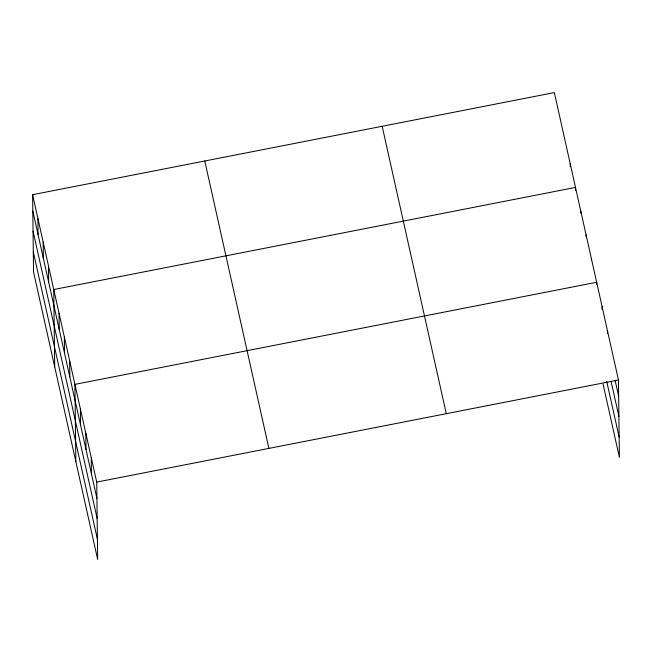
<?xml version="1.0" encoding="UTF-8"?>
<svg xmlns="http://www.w3.org/2000/svg" width="652" height="652" viewBox="0 0 652 652"><rect width="100%" height="100%" fill="white"/><g stroke="black" fill="none" stroke-linecap="round" stroke-linejoin="round"><path stroke-width="0.98" d="M32.6 194.687L96.716 482.089L97.661 559.408L33.545 272.014L32.6 194.687L554.347 92.592L618.455 379.986L619.4 457.313L603.051 384.02M96.716 482.089L618.455 379.986M615.17 380.613L618.65 396.245M611.054 381.216L618.903 416.4M606.727 381.461L619.155 437.158M382.17 126.284L446.278 413.678M204.777 160.995L268.885 448.389M32.796 210.955L96.912 498.348M33.048 231.101L97.156 518.495M33.301 251.868L97.409 539.261M607.558 331.126L607.582 333.156M602.106 306.701L602.146 309.749M596.678 284.305L596.653 282.267L74.915 384.37L75.86 461.697M591.364 258.559L591.388 260.588M586.075 234.85L586.107 236.88M580.785 211.142L580.818 213.171M575.537 190.482L575.496 187.426L53.757 289.529L54.703 366.856M570.207 163.717L570.247 166.765M91.264 457.655L91.459 473.914M85.811 433.23L86.015 449.489M80.367 408.796L80.563 425.063M69.625 360.662L69.821 376.921M64.336 336.954L64.532 353.213M59.047 313.237L59.242 329.505M48.468 265.82L48.664 282.08M43.179 242.112L43.374 258.371M37.889 218.404L38.085 234.663"/></g></svg>
